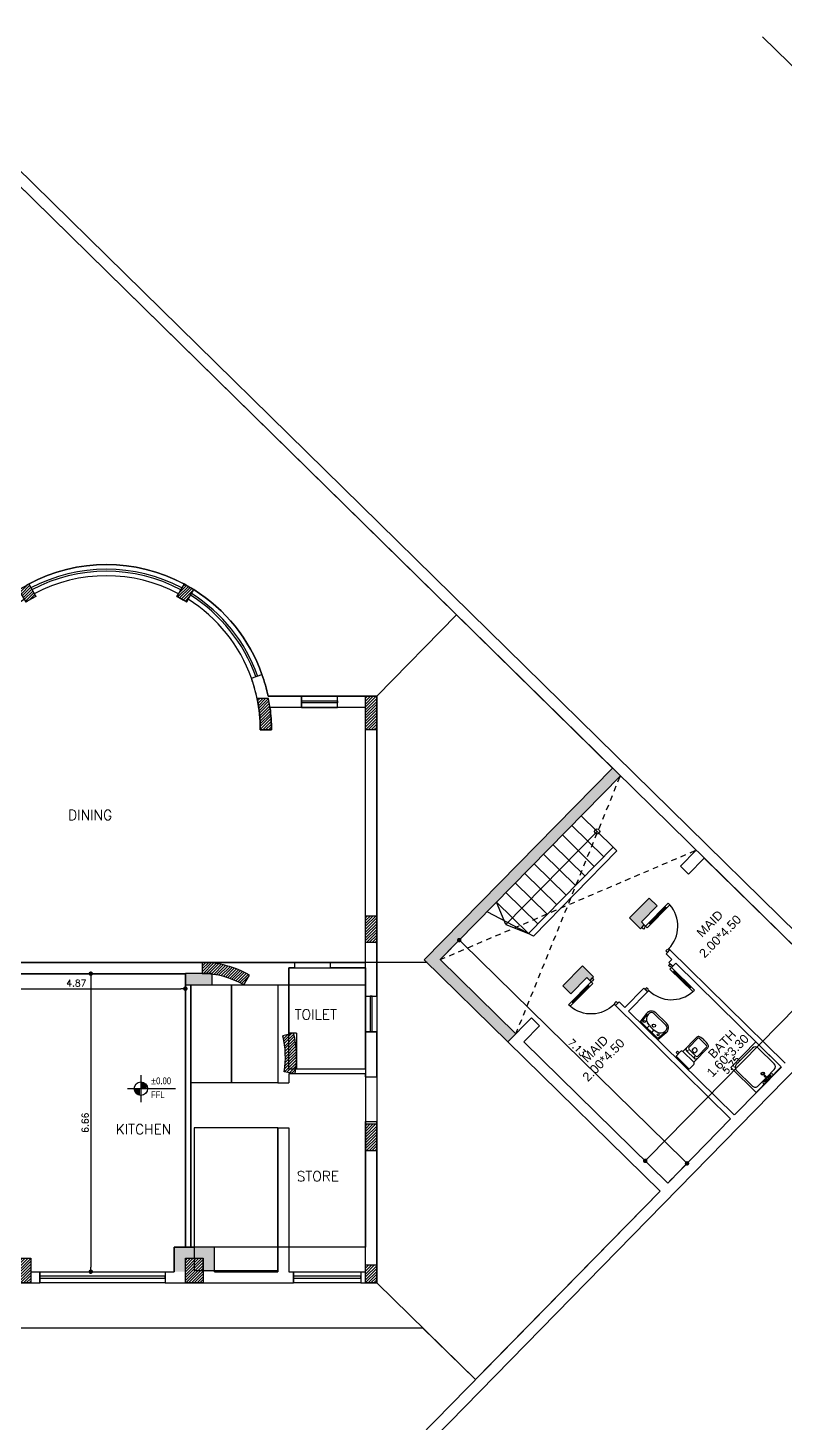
# Model space of a CAD drawing. Header units: metres. Extents: x 2217 to 2595, y -381 to -273.
# Drawn here: x 2557.17 to 2574.09, y -358.54 to -327.39 of the extents above; entities that cross this region are included whole.
import ezdxf

# ---------------------------------------------------------------- set-up
doc = ezdxf.new("R2010")
doc.units = ezdxf.units.M
doc.header["$LTSCALE"] = 0.5
doc.header["$MEASUREMENT"] = 0
doc.header["$PDMODE"] = 3
doc.header["$PDSIZE"] = -1
doc.linetypes.add('DOT2', pattern=[0.125, 0, -0.125])
doc.linetypes.add('HIDDEN', pattern=[0.375, 0.25, -0.125])
for name, color, linetype in [('A-COL', 11, 'Continuous'), ('A-COLH', 1, 'Continuous'), ('A-DR', 72, 'Continuous'), ('A-ELV', 3, 'Continuous'), ('A-FIX', 144, 'Continuous'), ('A-HAT', 25, 'Continuous'), ('A-LVL', 4, 'Continuous'), ('A-LVL-50', 4, 'Continuous'), ('A-STR', 115, 'Continuous'), ('A-TITLE', 4, 'Continuous'), ('A-WIN', 132, 'Continuous'), ('ceramic', 6, 'Continuous'), ('Layer1', 55, 'Continuous')]:
    doc.layers.add(name, color=color, linetype=linetype)
doc.layers.add('A-Wall', color=7, linetype='Continuous', lineweight=30)
doc.styles.add('BOLD', font='arial.ttf')
doc.styles.add('ROMANS', font='romans.shx')
doc.styles.add('S100', font='romans.shx', dxfattribs={"width": 0.9})
doc.styles.add('TECHNIC', font='technic_.ttf')
doc.dimstyles.new('dim50', dxfattribs={"dimscale": 50, "dimtxt": 0.003, "dimasz": 0.002, "dimexe": 0.001, "dimexo": 0.001, "dimgap": 0.001, "dimtad": 1, "dimzin": 0, "dimdsep": 46, "dimtxsty": 'ROMANS', "dimblk": 'DOT', "dimcen": 0, "dimclrd": 5, "dimclre": 1, "dimclrt": 7, "dimadec": 0, "dimazin": 0, "dimtfac": 1, "dimtix": 1, "dimtmove": 2, "dimatfit": 3, "dimldrblk": 'DTICK', "dimfxl": 1, "dimtolj": 1, "dimtzin": 0, "dimlwe": 20, "dimarcsym": 0})
pattern_1 = [(45, (-727.746475, -1998.83578), (-0.0318198052, 0.0318198052), [])]
pattern_2 = [(45, (-745.896475, -1998.83578), (-0.0318198052, 0.0318198052), [])]
pattern_3 = [(45, (-903.425334, -1947.678706), (-0.0318198052, 0.0318198052), [])]
pattern_4 = [(45, (1807.066657, -2354.248843), (-0.0318198052, 0.0318198052), [])]

# ---------------------------------------------------------------- blocks, each defined once
blk = doc.blocks.new('A$C2F504102')
for p, q in [((0.887, 1.018), (0.95, 1.018)), ((0.887, 0.12), (0.887, 1.018)), ((0.95, 0.893), (0.887, 0.893)), ((0.919, 0.245), (0.919, 0.893)), ((0.95, 1.018), (0.95, 0.12)), ((0, 0.12), (0.05, 0.12)), ((0, 0.02), (0, 0.12)), ((0.062, 0.02), (0, 0.02)), ((0.05, 0.12), (0.05, 0.078)), ((0.05, 0.078), (0.062, 0.078)), ((0.062, 0.078), (0.062, 0.02)), ((0.95, 0.245), (0.887, 0.245)), ((0.95, 0.12), (0.887, 0.12)), ((0.95, 0.078), (0.937, 0.078)), ((0.937, 0.078), (0.937, 0.02)), ((0.937, 0.02), (1, 0.02)), ((1, 0.12), (0.95, 0.12)), ((0.95, 0.12), (0.95, 0.078)), ((1, 0.02), (1, 0.12))]:
    blk.add_line(p, q)
at = {"extrusion": (0, 0, -1)}
blk.add_ellipse((0.95, 0.12), major_axis=(-0.636, 0.636), ratio=1, start_param=5.497787, end_param=6.999083, dxfattribs=at)
blk = doc.blocks.new('SINK')
for p, q in [((-26, -242), (0, 0)), ((0, 0), (564, 0)), ((590, -242), (564, 0)), ((-5, -244), (17, -47)), ((18, -253), (18, -286)), ((45, -21), (519, -21)), ((206, -99), (135, -112)), ((211, -21), (211, -99)), ((354, -21), (354, -99)), ((358, -99), (429, -112)), ((546, -253), (546, -286)), ((569, -244), (548, -47)), ((475, -357), (89, -357)), ((448, -400), (116, -400))]:
    blk.add_line(p, q)
for centre, radius in [((68, -86), 21.4), ((282, -164), 35.7), ((496, -86), 21.4)]:
    blk.add_circle(centre, radius)
for centre, radius, start, end in [((116, -257), 143, 173.8845, 270), ((45, -50), 28.6, 90, 173.8845), ((161, -253), 143, 100.2274, 180), ((89, -286), 71.4, 180, 270), ((282, -521), 429, 79.7726, 100.2274), ((404, -253), 143, 0, 79.7726), ((448, -257), 143, 270, 6.1155), ((475, -286), 71.4, 270, 0), ((519, -50), 28.6, 6.1155, 90)]:
    blk.add_arc(centre, radius, start, end)
blk = doc.blocks.new('A$C65193808')
at = {"layer": 'A-FIX', "ltscale": 20}
for p, q in [((0, 0.415), (0, 0)), ((0, 0.415), (0.142, 0.415)), ((0.06, 0.465), (0.1, 0.465)), ((0.06, 0.465), (0.06, 0.415)), ((0.1, 0.465), (0.1, 0.415)), ((0.629, 0.377), (0.18, 0.377)), ((0.18, 0.377), (0.18, 0.038)), ((0.249, 0.342), (0.249, 0.073)), ((0.254, 0.35), (0.29, 0.37)), ((0.308, 0.097), (0.308, 0.317)), ((0.615, 0.347), (0.338, 0.347)), ((0.645, 0.097), (0.645, 0.317)), ((0.629, 0.037), (0.18, 0.037)), ((0.254, 0.065), (0.29, 0.045)), ((0.615, 0.067), (0.338, 0.067)), ((0.354, 0.252), (0.403, 0.252)), ((0.354, 0.162), (0.403, 0.162)), ((0, 0), (0.142, 0))]:
    blk.add_line(p, q, dxfattribs=at)
for points in [[(0.27, 0.306, -0.172571), (0.269, 0.306, -0.104581), (0.267, 0.308, -0.065804), (0.266, 0.31, -0.051947), (0.266, 0.313, -0.051947), (0.266, 0.316, -0.065804), (0.267, 0.318, -0.104581), (0.269, 0.319, -0.172571), (0.27, 0.32, -0.172571), (0.271, 0.319, -0.104581), (0.272, 0.318, -0.065804), (0.273, 0.316, -0.051947), (0.273, 0.313, -0.051947), (0.273, 0.31, -0.065804), (0.272, 0.308, -0.104581), (0.271, 0.306, -0.172571)], [(0.27, 0.109, 0.172571), (0.269, 0.109, 0.104581), (0.267, 0.107, 0.065804), (0.266, 0.105, 0.051947), (0.266, 0.102, 0.051947), (0.266, 0.099, 0.065804), (0.267, 0.097, 0.104581), (0.269, 0.096, 0.172571), (0.27, 0.095, 0.172571), (0.271, 0.096, 0.104581), (0.272, 0.097, 0.065804), (0.273, 0.099, 0.051947), (0.273, 0.102, 0.051947), (0.273, 0.105, 0.065804), (0.272, 0.107, 0.104581), (0.271, 0.109, 0.172571)]]:
    blk.add_lwpolyline(points, format="xyb", close=True, dxfattribs=at)
for centre, radius, start, end in [((0.142, 0.377), 0.038, 0, 90), ((0.259, 0.342), 0.01, 119.5282, 180), ((0.338, 0.317), 0.03, 90, 180), ((0.615, 0.317), 0.03, 0, 90), ((0.629, 0.327), 0.05, 15.2919, 90), ((0.19, 0.207), 0.505, 344.7081, 15.2919), ((0.142, 0.038), 0.038, 270, 0), ((0.259, 0.073), 0.01, 180, 240.4718), ((0.338, 0.097), 0.03, 180, 270), ((0.44, 0.207), 0.103, 158.0473, 201.9527), ((0.354, 0.242), 0.01, 90, 160.5288), ((0.354, 0.172), 0.01, 199.4712, 270), ((0.403, 0.222), 0.03, 28.0725, 90), ((0.403, 0.192), 0.03, 270, 331.9275), ((0.384, 0.207), 0.054, 327.3463, 32.6537), ((0.615, 0.097), 0.03, 270, 0), ((0.629, 0.087), 0.05, 270, 344.7081)]:
    blk.add_arc(centre, radius, start, end, dxfattribs=at)
blk = doc.blocks.new('SHR800')
for p, q in [((0, 0), (800, 0)), ((0, -800), (0, 0)), ((800, -800), (800, 0)), ((62, -162), (62, -667)), ((389, -73), (150, -73)), ((323, -69), (389, -69)), ((455, -28), (345, -28)), ((389, -50), (346, -50)), ((389, -50), (389, -129)), ((394, -134), (406, -134)), ((454, -50), (411, -50)), ((411, -50), (411, -129)), ((411, -69), (476, -69)), ((667, -73), (411, -73)), ((756, -667), (756, -162)), ((0, -800), (800, -800)), ((150, -756), (667, -756))]:
    blk.add_line(p, q)
for centre, radius in [((324, -40), 24.5), ((324, -40), 17.7), ((398, -192), 36.5), ((398, -192), 22.8), ((476, -40), 24.5), ((476, -40), 17.7)]:
    blk.add_circle(centre, radius)
for centre, radius, start, end in [((150, -162), 88.9, 90, 180), ((312, -4), 66.7, 177.6396, 279.5419), ((394, -129), 5, 180, 270), ((406, -129), 5, 270, 0), ((487, -4), 66.7, 260.4581, 2.3604), ((667, -162), 88.9, 360, 90), ((150, -667), 88.9, 180, 270), ((667, -667), 88.9, 270, 0)]:
    blk.add_arc(centre, radius, start, end)
blk = doc.blocks.new('A$C1746cf11')
at = {"layer": 'A-COL', "ltscale": 0.5}
h = blk.add_hatch(color=4, dxfattribs=at)
h.paths.add_polyline_path([(12.25, 13.1), (12, 13.1), (12, 12.7), (12.25, 12.7)])
h.paths.add_polyline_path([(12.25, 12.7), (12, 12.7), (12, 12.35), (12.25, 12.35)])
h = blk.add_hatch(color=4, dxfattribs=at)
h.paths.add_polyline_path([(18.15, 13.1), (17.9, 13.1), (17.9, 12.7), (18.15, 12.7)])
h.paths.add_polyline_path([(18.15, 12.7), (17.9, 12.7), (17.9, 12.35), (18.15, 12.35)])
h = blk.add_hatch(color=4, dxfattribs=at)
h.paths.add_polyline_path([(12.25, 8.2), (12, 8.2), (12, 7.9), (12.25, 7.9)])
h.paths.add_polyline_path([(12.25, 7.9), (12, 7.9), (12, 7.6), (12.25, 7.6)])
h = blk.add_hatch(color=4, dxfattribs=at)
h.paths.add_polyline_path([(18.15, 8.2), (17.9, 8.2), (17.9, 7.9), (18.15, 7.9)])
h.paths.add_polyline_path([(18.15, 7.9), (17.9, 7.9), (17.9, 7.6), (18.15, 7.6)])
h = blk.add_hatch(color=4, dxfattribs=at)
h.paths.add_polyline_path([(8.325, 6.891, 0.030325), (8.1, 6.905), (8.1, 6.905), (7.925, 6.905), (7.925, 6.655), (8.325, 6.655)])
h.paths.add_polyline_path([(7.925, 6.905), (7.725, 6.905), (7.725, 6.655), (7.925, 6.655)])
h = blk.add_hatch(color=4, dxfattribs=at)
h.paths.add_polyline_path([(26.475, 6.891, 0.030325), (26.25, 6.905), (26.25, 6.905), (26.075, 6.905), (26.075, 6.655), (26.475, 6.655)])
h.paths.add_polyline_path([(26.075, 6.905), (25.875, 6.905), (25.875, 6.655), (26.075, 6.655)])
for points in [[(21, 6.35), (20.75, 6.35), (20.75, 6.8), (21, 6.8)], [(21, 3.148), (20.88, 3.148), (20.88, 3.148), (20.75, 3.148), (20.75, 2.748), (21, 2.748)]]:
    blk.add_hatch(color=4, dxfattribs=at).paths.add_polyline_path(points)
h = blk.add_hatch(color=4, dxfattribs=at)
h.paths.add_polyline_path([(8.375, 0.8), (7.925, 0.8), (7.925, 0.55), (8.125, 0.55), (8.125, 0.3), (8.375, 0.3)])
h.paths.add_polyline_path([(7.925, 0.8), (7.475, 0.8), (7.475, 0.3), (7.725, 0.3), (7.725, 0.55), (7.925, 0.55)])
h = blk.add_hatch(color=4, dxfattribs=at)
h.paths.add_polyline_path([(26.525, 0.8), (26.075, 0.8), (26.075, 0.55), (26.275, 0.55), (26.275, 0.3), (26.525, 0.3)])
h.paths.add_polyline_path([(26.075, 0.8), (25.625, 0.8), (25.625, 0.3), (25.875, 0.3), (25.875, 0.55), (26.075, 0.55)])
h = blk.add_hatch(color=4, dxfattribs=at)
h.paths.add_polyline_path([(12.25, 0.4), (12, 0.4), (12, 0.3), (12.25, 0.3)])
h.paths.add_polyline_path([(12.25, 0.3), (12, 0.3), (12, 0), (12.25, 0)])
h = blk.add_hatch(color=4, dxfattribs=at)
h.paths.add_polyline_path([(18.15, 0.4), (17.9, 0.4), (17.9, 0.3), (18.15, 0.3)])
h.paths.add_polyline_path([(18.15, 0.3), (17.9, 0.3), (17.9, 0), (18.15, 0)])
h = blk.add_hatch(color=4, dxfattribs=at)
h.paths.add_polyline_path([(8.375, 0.3), (8.125, 0.3), (8.125, 0.25), (8.375, 0.25)])
h.paths.add_polyline_path([(7.725, 0.3), (7.475, 0.3), (7.475, 0.25), (7.725, 0.25)])
h = blk.add_hatch(color=4, dxfattribs=at)
h.paths.add_polyline_path([(26.525, 0.3), (26.275, 0.3), (26.275, 0.25), (26.525, 0.25)])
h.paths.add_polyline_path([(25.875, 0.3), (25.625, 0.3), (25.625, 0.25), (25.875, 0.25)])
at = {"layer": 'A-COLH', "ltscale": 0.5}
h = blk.add_hatch(dxfattribs=at)
h.set_pattern_fill('ANSI31', color=256, scale=0.36)
h.set_pattern_definition(pattern_2)
h.paths.add_polyline_path([(0, 13.1), (0.25, 13.1), (0.25, 12.35), (0, 12.35)])
h = blk.add_hatch(dxfattribs=at)
h.set_pattern_fill('ANSI31', color=256, scale=0.36)
h.set_pattern_definition(pattern_2)
h.paths.add_polyline_path([(11.75, 13.1), (12, 13.1), (12, 12.35), (11.75, 12.35)])
h = blk.add_hatch(dxfattribs=at)
h.set_pattern_fill('ANSI31', color=256, scale=0.36)
h.set_pattern_definition(pattern_1)
h.paths.add_polyline_path([(18.15, 13.1), (18.4, 13.1), (18.4, 12.35), (18.15, 12.35)])
h = blk.add_hatch(dxfattribs=at)
h.set_pattern_fill('ANSI31', color=256, scale=0.36)
h.set_pattern_definition(pattern_1)
h.paths.add_polyline_path([(29.9, 13.1), (30.15, 13.1), (30.15, 12.35), (29.9, 12.35)])
h = blk.add_hatch(dxfattribs=at)
h.set_pattern_fill('ANSI31', color=256, scale=0.36)
h.set_pattern_definition(pattern_2)
edge = h.paths.add_edge_path()
edge.add_line((2.52, 12.35), (2.27, 12.35))
edge.add_arc((5.96, 12.35), 3.69, 169.0646, 180, ccw=False)
edge.add_line((2.337, 13.05), (2.592, 13.05))
edge.add_arc((5.96, 12.35), 3.44, 168.259, 180)
h = blk.add_hatch(dxfattribs=at)
h.set_pattern_fill('ANSI31', color=256, scale=0.36)
h.set_pattern_definition(pattern_2)
edge = h.paths.add_edge_path()
edge.add_line((9.4, 12.35), (9.65, 12.35))
edge.add_arc((5.96, 12.35), 3.69, 0, 10.9354)
edge.add_line((9.583, 13.05), (9.328, 13.05))
edge.add_arc((5.96, 12.35), 3.44, 0, 11.741, ccw=False)
h = blk.add_hatch(dxfattribs=at)
h.set_pattern_fill('ANSI31', color=256, scale=0.36)
h.set_pattern_definition(pattern_1)
edge = h.paths.add_edge_path()
edge.add_line((20.67, 12.35), (20.42, 12.35))
edge.add_arc((24.11, 12.35), 3.69, 169.0646, 180, ccw=False)
edge.add_line((20.487, 13.05), (20.742, 13.05))
edge.add_arc((24.11, 12.35), 3.44, 168.259, 180)
h = blk.add_hatch(dxfattribs=at)
h.set_pattern_fill('ANSI31', color=256, scale=0.36)
h.set_pattern_definition(pattern_1)
edge = h.paths.add_edge_path()
edge.add_line((27.55, 12.35), (27.8, 12.35))
edge.add_arc((24.11, 12.35), 3.69, 0, 10.9354)
edge.add_line((27.733, 13.05), (27.478, 13.05))
edge.add_arc((24.11, 12.35), 3.44, 0, 11.741, ccw=False)
h = blk.add_hatch(dxfattribs=at)
h.set_pattern_fill('ANSI31', color=256, scale=0.36)
h.set_pattern_definition(pattern_2)
h.paths.add_polyline_path([(0, 8.2), (0.25, 8.2), (0.25, 7.6), (0, 7.6)])
h = blk.add_hatch(dxfattribs=at)
h.set_pattern_fill('ANSI31', color=256, scale=0.36)
h.set_pattern_definition(pattern_2)
h.paths.add_polyline_path([(11.75, 8.2), (12, 8.2), (12, 7.6), (11.75, 7.6)])
h = blk.add_hatch(dxfattribs=at)
h.set_pattern_fill('ANSI31', color=256, scale=0.36)
h.set_pattern_definition(pattern_1)
h.paths.add_polyline_path([(18.15, 8.2), (18.4, 8.2), (18.4, 7.6), (18.15, 7.6)])
h = blk.add_hatch(dxfattribs=at)
h.set_pattern_fill('ANSI31', color=256, scale=0.36)
h.set_pattern_definition(pattern_1)
h.paths.add_polyline_path([(29.9, 8.2), (30.15, 8.2), (30.15, 7.6), (29.9, 7.6)])
h = blk.add_hatch(dxfattribs=at)
h.set_pattern_fill('ANSI31', color=256, scale=0.36)
h.set_pattern_definition(pattern_3)
h.paths.add_polyline_path([(8.1, 7.155), (8.1, 7.155), (8.1, 6.905, -0.131652), (9.03, 6.656), (9.155, 6.872, 0.131619)])
h = blk.add_hatch(dxfattribs=at)
h.set_pattern_fill('ANSI31', color=256, scale=0.36)
h.set_pattern_definition(pattern_3)
h.paths.add_polyline_path([(26.25, 7.155), (26.25, 7.155), (26.25, 6.905, -0.131652), (27.18, 6.656), (27.305, 6.872, 0.131619)])
h = blk.add_hatch(dxfattribs=at)
h.set_pattern_fill('ANSI31', color=256, scale=0.36)
h.set_pattern_definition(pattern_2)
h.paths.add_polyline_path([(2.85, 6.35), (2.6, 6.35), (2.6, 5.65), (2.85, 5.65)])
h = blk.add_hatch(dxfattribs=at)
h.set_pattern_fill('ANSI31', color=256, scale=0.36)
h.set_pattern_definition(pattern_1)
h.paths.add_polyline_path([(21, 6.35), (20.75, 6.35), (20.75, 5.65), (21, 5.65)])
h = blk.add_hatch(dxfattribs=at)
h.set_pattern_fill('ANSI31', color=256, scale=0.36)
h.set_pattern_definition(pattern_3)
h.paths.add_polyline_path([(28.292, 5.577), (28.19, 5.551), (28.19, 4.696), (28.327, 4.671, 0.034974), (28.358, 4.964), (28.358, 5.126, 0.054204)])
h.paths.add_polyline_path([(28.19, 5.551), (28.05, 5.514, -0.108727), (28.081, 4.715), (28.19, 4.696)])
h = blk.add_hatch(dxfattribs=at)
h.set_pattern_fill('ANSI31', color=256, scale=0.36)
h.set_pattern_definition(pattern_2)
h.paths.add_polyline_path([(0, 4.8), (0.25, 4.8), (0.25, 4.2), (0, 4.2)])
h = blk.add_hatch(dxfattribs=at)
h.set_pattern_fill('ANSI31', color=256, scale=0.36)
h.set_pattern_definition(pattern_2)
h.paths.add_polyline_path([(3.745, 4.8), (3.995, 4.8), (3.995, 4.2), (3.745, 4.2)])
h = blk.add_hatch(dxfattribs=at)
h.set_pattern_fill('ANSI31', color=256, scale=0.36)
h.set_pattern_definition(pattern_1)
h.paths.add_polyline_path([(18.15, 4.8), (18.4, 4.8), (18.4, 4.2), (18.15, 4.2)])
h = blk.add_hatch(dxfattribs=at)
h.set_pattern_fill('ANSI31', color=256, scale=0.36)
h.set_pattern_definition(pattern_1)
h.paths.add_polyline_path([(21.895, 4.8), (22.145, 4.8), (22.145, 4.2), (21.895, 4.2)])
h = blk.add_hatch(dxfattribs=at)
h.set_pattern_fill('ANSI31', color=256, scale=0.36)
h.set_pattern_definition(pattern_2)
h.paths.add_polyline_path([(11.75, 3.55), (12, 3.55), (12, 2.95), (11.75, 2.95)])
h = blk.add_hatch(dxfattribs=at)
h.set_pattern_fill('ANSI31', color=256, scale=0.36)
h.set_pattern_definition(pattern_1)
h.paths.add_polyline_path([(29.9, 3.55), (30.15, 3.55), (30.15, 2.95), (29.9, 2.95)])
h = blk.add_hatch(dxfattribs=at)
h.set_pattern_fill('ANSI31', color=256, scale=0.36)
h.set_pattern_definition(pattern_2)
h.paths.add_polyline_path([(0, 0.4), (0.25, 0.4), (0.25, 0), (0, 0)])
h = blk.add_hatch(dxfattribs=at)
h.set_pattern_fill('ANSI31', color=256, scale=0.36)
h.set_pattern_definition(pattern_2)
h.paths.add_polyline_path([(3.87, 0.55), (4.27, 0.55), (4.27, 0), (3.87, 0)])
h = blk.add_hatch(dxfattribs=at)
h.set_pattern_fill('ANSI31', color=256, scale=0.36)
h.set_pattern_definition(pattern_2)
h.paths.add_polyline_path([(7.725, 0.55), (8.125, 0.55), (8.125, 0), (7.725, 0)])
h = blk.add_hatch(dxfattribs=at)
h.set_pattern_fill('ANSI31', color=256, scale=0.36)
h.set_pattern_definition(pattern_2)
h.paths.add_polyline_path([(11.75, 0.4), (12, 0.4), (12, 0), (11.75, 0)])
h = blk.add_hatch(dxfattribs=at)
h.set_pattern_fill('ANSI31', color=256, scale=0.36)
h.set_pattern_definition(pattern_1)
h.paths.add_polyline_path([(18.15, 0.4), (18.4, 0.4), (18.4, 0), (18.15, 0)])
h = blk.add_hatch(dxfattribs=at)
h.set_pattern_fill('ANSI31', color=256, scale=0.36)
h.set_pattern_definition(pattern_1)
h.paths.add_polyline_path([(22.02, 0.55), (22.42, 0.55), (22.42, 0), (22.02, 0)])
h = blk.add_hatch(dxfattribs=at)
h.set_pattern_fill('ANSI31', color=256, scale=0.36)
h.set_pattern_definition(pattern_1)
h.paths.add_polyline_path([(25.875, 0.55), (26.275, 0.55), (26.275, 0), (25.875, 0)])
h = blk.add_hatch(dxfattribs=at)
h.set_pattern_fill('ANSI31', color=256, scale=0.36)
h.set_pattern_definition(pattern_1)
h.paths.add_polyline_path([(29.9, 0.4), (30.15, 0.4), (30.15, 0), (29.9, 0)])
at = {"layer": 'A-COL', "ltscale": 0.5}
for p, q in [((8.1, 7.155), (8.1, 6.905)), ((9.03, 6.656), (9.155, 6.872)), ((26.25, 7.155), (26.25, 6.905)), ((27.18, 6.656), (27.305, 6.872)), ((28.292, 5.577), (28.05, 5.514)), ((28.327, 4.671), (28.081, 4.715)), ((7.475, 0.25), (7.475, 0.8)), ((7.475, 0.8), (7.925, 0.8)), ((8.375, 0.8), (7.925, 0.8)), ((8.375, 0.25), (8.375, 0.8)), ((25.625, 0.25), (25.625, 0.8)), ((25.625, 0.8), (26.075, 0.8)), ((26.525, 0.8), (26.075, 0.8)), ((26.525, 0.25), (26.525, 0.8)), ((8.125, 0.25), (8.125, 0.55)), ((26.275, 0.25), (26.275, 0.55))]:
    blk.add_line(p, q, dxfattribs=at)
for points in [[(0, 13.1), (0.25, 13.1), (0.25, 12.35), (0, 12.35)], [(11.75, 13.1), (12, 13.1), (12, 12.35), (11.75, 12.35)], [(12, 13.1), (12.25, 13.1), (12.25, 12.35), (12, 12.35)], [(17.9, 13.1), (18.15, 13.1), (18.15, 12.35), (17.9, 12.35)], [(18.15, 13.1), (18.4, 13.1), (18.4, 12.35), (18.15, 12.35)], [(29.9, 13.1), (30.15, 13.1), (30.15, 12.35), (29.9, 12.35)], [(0, 8.2), (0.25, 8.2), (0.25, 7.6), (0, 7.6)], [(11.75, 8.2), (12, 8.2), (12, 7.6), (11.75, 7.6)], [(12, 8.2), (12.25, 8.2), (12.25, 7.6), (12, 7.6)], [(17.9, 8.2), (18.15, 8.2), (18.15, 7.6), (17.9, 7.6)], [(18.15, 8.2), (18.4, 8.2), (18.4, 7.6), (18.15, 7.6)], [(29.9, 8.2), (30.15, 8.2), (30.15, 7.6), (29.9, 7.6)], [(7.725, 6.655), (8.325, 6.655), (8.325, 6.906), (7.725, 6.906)], [(25.875, 6.655), (26.475, 6.655), (26.475, 6.906), (25.875, 6.906)], [(21, 6.35), (20.75, 6.35), (20.75, 6.8), (21, 6.8)], [(2.6, 5.65), (2.85, 5.65), (2.85, 5.8), (2.85, 6.35), (2.6, 6.35)], [(20.75, 5.65), (21, 5.65), (21, 5.8), (21, 6.35), (20.75, 6.35)], [(0, 4.8), (0.25, 4.8), (0.25, 4.2), (0, 4.2)], [(3.745, 4.8), (3.995, 4.8), (3.995, 4.2), (3.745, 4.2)], [(18.15, 4.8), (18.4, 4.8), (18.4, 4.2), (18.15, 4.2)], [(21.895, 4.8), (22.145, 4.8), (22.145, 4.2), (21.895, 4.2)], [(11.75, 3.55), (12, 3.55), (12, 2.95), (11.75, 2.95)], [(29.9, 3.55), (30.15, 3.55), (30.15, 2.95), (29.9, 2.95)], [(20.75, 3.148), (21, 3.148), (21, 2.748), (20.75, 2.748)], [(0, 0.4), (0.25, 0.4), (0.25, 0), (0, 0)], [(3.87, 0.55), (4.27, 0.55), (4.27, 0), (3.87, 0)], [(7.725, 0.55), (8.125, 0.55), (8.125, 0), (7.725, 0)], [(11.75, 0.4), (12, 0.4), (12, 0), (11.75, 0)], [(12, 0.4), (12.25, 0.4), (12.25, 0), (12, 0)], [(17.9, 0.4), (18.15, 0.4), (18.15, 0), (17.9, 0)], [(18.15, 0.4), (18.4, 0.4), (18.4, 0), (18.15, 0)], [(22.02, 0.55), (22.42, 0.55), (22.42, 0), (22.02, 0)], [(25.875, 0.55), (26.275, 0.55), (26.275, 0), (25.875, 0)], [(29.9, 0.4), (30.15, 0.4), (30.15, 0), (29.9, 0)]]:
    blk.add_lwpolyline(points, close=True, dxfattribs=at)
for points in [[(2.52, 12.35), (2.27, 12.35, -0.047751), (2.337, 13.05), (2.592, 13.05, 0.051275)], [(9.4, 12.35), (9.65, 12.35, 0.047751), (9.583, 13.05), (9.328, 13.05, -0.051275)], [(20.67, 12.35), (20.42, 12.35, -0.047751), (20.487, 13.05), (20.742, 13.05, 0.051275)], [(27.55, 12.35), (27.8, 12.35, 0.047751), (27.733, 13.05), (27.478, 13.05, -0.051275)]]:
    blk.add_lwpolyline(points, format="xyb", close=True, dxfattribs=at)
for centre, radius, start, end in [((8.1, 5.045), 2.11, 60, 90), ((8.1, 5.045), 1.86, 60, 90), ((26.25, 5.045), 2.11, 60, 90), ((26.25, 5.045), 1.86, 60, 90), ((26.25, 5.045), 1.86, 349.7886, 14.6096), ((26.25, 5.045), 2.11, 349.7886, 14.6096)]:
    blk.add_arc(centre, radius, start, end, dxfattribs=at)
blk = doc.blocks.new('LEV')
for p, q in [((-400, 0), (1028, 0)), ((-160, -120), (-160, 0)), ((-120, -160), (-120, 0)), ((-80, -183), (-80, 0)), ((-40, -196), (-40, 0)), ((0, 400), (0, -400)), ((40, 0), (40, 196)), ((80, 0), (80, 183)), ((120, 0), (120, 160)), ((160, 0), (160, 120))]:
    blk.add_line(p, q)
blk.add_circle((0, 0), 200)
at = {"style": 'S100', "width": 0.9, "flags": 12}
for tag, p in [('L', (300, 132)), ('P', (300, -392))]:
    blk.add_attdef(tag, p, '', height=200, dxfattribs=at)
blk = doc.blocks.new('_Dot')
at = {"color": 0, "linetype": 'ByBlock', "lineweight": -2}
blk.add_line((-0.5, 0), (-1, 0), dxfattribs=at)
at = {"color": 0, "linetype": 'ByBlock', "const_width": 0.5}
blk.add_lwpolyline([(-0.25, 0, 1), (0.25, 0, 1)], format="xyb", close=True, dxfattribs=at)
blk = doc.blocks.new('*D280')
at = {"layer": 'A-Wall', "color": 1, "linetype": 'DOT2', "lineweight": 20, "ltscale": 0.5, "transparency": 16777216}
for p, q in [((2555.813, -348.558), (2555.813, -348.893)), ((2560.688, -348.808), (2560.688, -348.893))]:
    blk.add_line(p, q, dxfattribs=at)
at = {"layer": 'A-Wall', "color": 5, "lineweight": -2, "ltscale": 0.5, "transparency": 16777216}
blk.add_line((2555.913, -348.843), (2560.588, -348.843), dxfattribs=at)
at = {"layer": 'DEFPOINTS', "color": 0, "ltscale": 0.5, "transparency": 16777216}
for p in [(2555.813, -348.508), (2560.688, -348.758), (2560.688, -348.843)]:
    blk.add_point(p, dxfattribs=at)
at = {"layer": 'A-Wall', "color": 5, "lineweight": -2, "ltscale": 0.5, "transparency": 16777216, "xscale": 0.1, "yscale": 0.1, "zscale": 0.1, "rotation": 180}
blk.add_blockref('_Dot', (2555.813, -348.843), dxfattribs=at)
at = {"layer": 'A-Wall', "color": 5, "lineweight": -2, "ltscale": 0.5, "transparency": 16777216, "xscale": 0.1, "yscale": 0.1, "zscale": 0.1}
blk.add_blockref('_Dot', (2560.688, -348.843), dxfattribs=at)
at = {"layer": 'A-Wall', "color": 7, "ltscale": 0.5, "transparency": 16777216, "insert": (2558.251, -348.718), "char_height": 0.15, "attachment_point": 5, "style": 'ROMANS'}
blk.add_mtext('\\A1;4.87', dxfattribs=at)
blk = doc.blocks.new('DTICK')
for p, q in [((-1.21, 0), (1.21, 0)), ((0, 1.21), (0, -1.21))]:
    blk.add_line(p, q)
at = {"color": 3}
blk.add_line((-0.63, -0.63), (0.63, 0.63), dxfattribs=at)
blk = doc.blocks.new('*D282')
at = {"layer": 'A-Wall', "color": 1, "linetype": 'DOT2', "lineweight": 20, "ltscale": 0.5, "transparency": 16777216}
for p, q in [((2559.563, -348.508), (2558.525, -348.508)), ((2559.563, -355.163), (2558.525, -355.163))]:
    blk.add_line(p, q, dxfattribs=at)
at = {"layer": 'A-Wall', "color": 5, "lineweight": -2, "ltscale": 0.5, "transparency": 16777216}
blk.add_line((2558.575, -348.608), (2558.575, -355.063), dxfattribs=at)
at = {"layer": 'DEFPOINTS', "color": 0, "ltscale": 0.5, "transparency": 16777216}
for p in [(2559.613, -348.508), (2558.575, -355.163), (2559.613, -355.163)]:
    blk.add_point(p, dxfattribs=at)
at = {"layer": 'A-Wall', "color": 5, "lineweight": -2, "ltscale": 0.5, "transparency": 16777216, "xscale": 0.1, "yscale": 0.1, "zscale": 0.1}
for p, rotation in [((2558.575, -348.508), 90), ((2558.575, -355.163), 270)]:
    blk.add_blockref('_Dot', p, dxfattribs=dict(at, rotation=rotation))
at = {"layer": 'A-Wall', "color": 7, "ltscale": 0.5, "transparency": 16777216, "insert": (2558.45, -351.836), "char_height": 0.15, "attachment_point": 5, "rotation": 90, "style": 'ROMANS'}
blk.add_mtext('\\A1;6.66', dxfattribs=at)
blk = doc.blocks.new('*D318')
at = {"layer": 'ceramic', "color": 1, "linetype": 'DOT2', "lineweight": 20, "ltscale": 0.5, "transparency": 16777216}
for p, q in [((2574.955, -348.554), (2574.953, -348.551)), ((2570.931, -352.655), (2570.928, -352.653)), ((2281.34, -354.884), (2281.075, -354.884)), ((2281.34, -356.162), (2281.075, -356.162))]:
    blk.add_line(p, q, dxfattribs=at)
at = {"layer": 'ceramic', "color": 5, "lineweight": -2, "ltscale": 0.5, "transparency": 16777216}
for p, q in [((2571.034, -352.616), (2574.918, -348.658)), ((2281.125, -354.984), (2281.125, -356.062))]:
    blk.add_line(p, q, dxfattribs=at)
at = {"layer": 'DEFPOINTS', "color": 0, "ltscale": 0.5, "transparency": 16777216}
for p in [(2574.988, -348.586), (2574.991, -348.589), (2570.966, -352.69), (2281.39, -354.884), (2281.125, -356.162), (2281.39, -356.162)]:
    blk.add_point(p, dxfattribs=at)
at = {"layer": 'ceramic', "color": 5, "lineweight": -2, "ltscale": 0.5, "transparency": 16777216, "xscale": 0.1, "yscale": 0.1, "zscale": 0.1}
for p, rotation in [((2574.988, -348.586), 45.54088658833057), ((2570.964, -352.688), 225.5408865883306), ((2281.125, -354.884), 90), ((2281.125, -356.162), 270)]:
    blk.add_blockref('_Dot', p, dxfattribs=dict(at, rotation=rotation))
at = {"layer": 'ceramic', "color": 7, "ltscale": 0.5, "transparency": 16777216, "char_height": 0.15, "attachment_point": 5, "style": 'ROMANS'}
for s, insert, rotation in [('\\A1;5.75', (2572.887, -350.55), 45.5409), ('\\A1;1.28', (2281, -355.523), 90)]:
    blk.add_mtext(s, dxfattribs=dict(at, insert=insert, rotation=rotation))
blk = doc.blocks.new('*D317')
at = {"layer": 'ceramic', "color": 1, "linetype": 'DOT2', "lineweight": 20, "ltscale": 0.5, "transparency": 16777216}
for p, q in [((2566.415, -348.159), (2566.843, -347.722)), ((2571.505, -353.145), (2571.933, -352.708))]:
    blk.add_line(p, q, dxfattribs=at)
at = {"layer": 'ceramic', "color": 5, "lineweight": -2, "ltscale": 0.5, "transparency": 16777216}
blk.add_line((2566.88, -347.828), (2571.827, -352.674), dxfattribs=at)
at = {"layer": 'DEFPOINTS', "color": 0, "ltscale": 0.5, "transparency": 16777216}
for p in [(2566.38, -348.195), (2571.898, -352.744), (2571.47, -353.181)]:
    blk.add_point(p, dxfattribs=at)
at = {"layer": 'ceramic', "color": 5, "lineweight": -2, "ltscale": 0.5, "transparency": 16777216, "xscale": 0.1, "yscale": 0.1, "zscale": 0.1}
for p, rotation in [((2566.808, -347.758), 135.5909153463331), ((2571.898, -352.744), 315.5909153463331)]:
    blk.add_blockref('_Dot', p, dxfattribs=dict(at, rotation=rotation))
at = {"layer": 'ceramic', "color": 7, "ltscale": 0.5, "transparency": 16777216, "insert": (2569.441, -350.161), "char_height": 0.15, "attachment_point": 5, "rotation": 315.5909, "style": 'ROMANS'}
blk.add_mtext('\\A1;7.13', dxfattribs=at)

msp = doc.modelspace()

# ---------------------------------------------------------------- hatches: boundary and pattern name
at = {"layer": 'A-COLH', "ltscale": 0.5}
h = msp.add_hatch(dxfattribs=at)
h.set_pattern_fill('ANSI31', color=256, scale=0.36)
h.set_pattern_definition(pattern_4)
edge = h.paths.add_edge_path()
edge.add_arc((2558.9582, -343.1237), 3.44, 117.91757, 122.08243)
edge.add_line((2557.131, -340.2091), (2556.9709, -339.9318))
edge.add_arc((2558.9582, -343.1237), 3.76, 118.09487, 121.90513, ccw=False)
edge.add_line((2557.1874, -339.8068), (2557.3475, -340.0841))
h = msp.add_hatch(dxfattribs=at)
h.set_pattern_fill('ANSI31', color=256, scale=0.36)
h.set_pattern_definition(pattern_4)
edge = h.paths.add_edge_path()
edge.add_arc((2558.8881, -343.1237), 3.44, 57.91757, 62.08243, ccw=False)
edge.add_line((2560.7152, -340.2091), (2560.8753, -339.9318))
edge.add_arc((2558.8881, -343.1237), 3.76, 58.09487, 61.90513)
edge.add_line((2560.6588, -339.8068), (2560.4987, -340.0841))
at = {"layer": 'Layer1', "ltscale": 0.5}
h = msp.add_hatch(color=256, dxfattribs=at)
h.dxf.hatch_style = 1
h.paths.add_polyline_path([(2570.4074, -344.0909), (2570.2289, -343.9158), (2566.0265, -348.1983), (2567.8966, -350.0334), (2568.0717, -349.855), (2566.3801, -348.195)])
h = msp.add_hatch(color=256, dxfattribs=at)
h.dxf.hatch_style = 1
h.paths.add_polyline_path([(2571.2269, -346.9967), (2571.0484, -346.8216), (2570.6142, -347.2641), (2570.8594, -347.5047), (2570.9435, -347.4191), (2570.8767, -347.3535)])
h = msp.add_hatch(color=256, dxfattribs=at)
h.dxf.hatch_style = 1
h.paths.add_polyline_path([(2569.5636, -348.3347), (2569.1259, -348.7807), (2569.3044, -348.9558), (2569.658, -348.5955), (2569.7248, -348.661), (2569.8088, -348.5754)])

# ---------------------------------------------------------------- linework, layer by layer
at = {"layer": 'A-COL', "ltscale": 0.5}
for points in [[(2557.3475, -340.0841, 0.0181746), (2557.131, -340.2091), (2556.9709, -339.9318, -0.0166269), (2557.1874, -339.8068)], [(2560.4987, -340.0841, -0.0181746), (2560.7152, -340.2091), (2560.8753, -339.9318, 0.0166269), (2560.6588, -339.8068)]]:
    msp.add_lwpolyline(points, format="xyb", close=True, dxfattribs=at)
at = {"layer": 'A-ELV', "linetype": 'HIDDEN'}
for p, q in [((2568.0717, -349.855), (2570.4074, -344.0909)), ((2566.3801, -348.195), (2572.099, -345.7509))]:
    msp.add_line(p, q, dxfattribs=at)
at = {"layer": 'A-HAT'}
for points in [[(2570.2289, -343.9158), (2566.0265, -348.1983), (2567.8966, -350.0334)], [(2570.4074, -344.0909), (2566.3801, -348.195), (2568.0717, -349.855)]]:
    msp.add_lwpolyline(points, dxfattribs=at)
at = {"layer": 'A-STR'}
for p, q in [((2570.2456, -345.6835), (2569.5319, -344.9831)), ((2569.8888, -345.3333), (2567.8508, -347.4102)), ((2569.8254, -346.1117), (2569.1116, -345.4113)), ((2570.0355, -345.8976), (2569.3218, -345.1972)), ((2570.2456, -345.6835), (2568.3546, -347.6106)), ((2570.3313, -345.7675), (2568.4654, -347.669)), ((2569.6153, -346.3259), (2568.9015, -345.6255)), ((2570.3313, -345.7675), (2570.2456, -345.6835)), ((2569.195, -346.7541), (2568.4813, -346.0537)), ((2569.4052, -346.54), (2568.6914, -345.8396)), ((2568.9849, -346.9682), (2568.2712, -346.2678)), ((2568.5647, -347.3965), (2567.8509, -346.6961)), ((2568.7748, -347.1824), (2568.061, -346.482)), ((2568.3546, -347.6106), (2567.6408, -346.9102)), ((2568.3546, -347.6106), (2567.6408, -346.9102)), ((2567.8508, -347.4102), (2567.6408, -346.9102)), ((2568.4654, -347.669), (2567.4307, -347.1243)), ((2567.8508, -347.4102), (2568.3546, -347.6106))]:
    msp.add_line(p, q, dxfattribs=at)
msp.add_circle((2569.8888, -345.3333), 0.0575, dxfattribs=at)
at = {"layer": 'A-Wall', "ltscale": 0.5}
for p, q in [((2553.7444, -327.3894), (2575.8427, -349.0743)), ((2553.5876, -327.5858), (2575.4884, -349.0769)), ((2573.5876, -327.5858), (2595.4884, -349.0769)), ((2564.9631, -342.3131), (2566.7451, -340.4971)), ((2562.1641, -341.9099), (2562.399, -341.8242)), ((2563.2861, -342.3131), (2562.5361, -342.3131)), ((2563.2861, -342.5631), (2563.2861, -342.3131)), ((2564.9631, -342.3131), (2564.0861, -342.3131)), ((2564.0861, -342.5631), (2564.0861, -342.3131)), ((2564.9631, -349.0101), (2564.9631, -342.3131)), ((2563.2861, -342.5631), (2562.5791, -342.5631)), ((2564.7131, -342.5631), (2564.0861, -342.5631)), ((2564.7131, -348.3781), (2564.7131, -342.5631)), ((2562.6131, -343.0631), (2562.3631, -343.0631)), ((2572.099, -345.7509), (2571.7488, -346.1078)), ((2572.2775, -345.926), (2571.9273, -346.2829)), ((2572.2775, -345.926), (2575.4894, -349.0778)), ((2571.0484, -346.8216), (2570.6142, -347.2641)), ((2571.2269, -346.9967), (2570.8767, -347.3535)), ((2570.6142, -347.2641), (2570.8594, -347.5047)), ((2570.8767, -347.3535), (2570.9435, -347.4191)), ((2571.5144, -347.9793), (2574.0886, -350.5053)), ((2566.0874, -348.2581), (2555.5631, -348.2581)), ((2563.1324, -348.3781), (2563.1324, -348.2581)), ((2563.9324, -348.3781), (2563.9324, -348.2581)), ((2571.4303, -348.065), (2571.5582, -348.1905)), ((2571.5582, -348.1905), (2571.4919, -348.258)), ((2571.6439, -348.2745), (2571.5776, -348.3421)), ((2571.6439, -348.2745), (2574.0045, -350.591)), ((2555.8131, -348.5081), (2560.6881, -348.5081)), ((2560.6881, -348.5081), (2560.6881, -348.7581)), ((2563.1324, -348.3781), (2563.0031, -348.3781)), ((2563.0031, -348.3781), (2563.0031, -349.8359)), ((2564.7131, -348.3781), (2563.9324, -348.3781)), ((2564.7131, -349.0101), (2564.7131, -348.3781)), ((2569.5636, -348.3347), (2569.1259, -348.7807)), ((2569.658, -348.5955), (2569.3044, -348.9558)), ((2569.5636, -348.3347), (2569.8088, -348.5754)), ((2569.658, -348.5955), (2569.7248, -348.661)), ((2569.8088, -348.5754), (2569.7248, -348.661)), ((2560.6881, -348.7581), (2562.7531, -348.7581)), ((2560.6881, -348.7581), (2560.6881, -354.6131)), ((2560.8081, -348.7581), (2560.8081, -354.6131)), ((2562.7531, -348.7581), (2562.7531, -350.9472)), ((2569.3044, -348.9558), (2569.1259, -348.7807)), ((2570.9316, -348.829), (2570.5076, -349.2611)), ((2571.0172, -348.9131), (2570.5933, -349.3451)), ((2575.8427, -349.0743), (2553.3721, -372.0217)), ((2570.3797, -349.1356), (2570.2957, -349.2212)), ((2570.2957, -349.2212), (2572.8699, -351.7473)), ((2570.3797, -349.1356), (2570.5076, -349.2611)), ((2568.4255, -349.4945), (2567.8966, -350.0334)), ((2568.604, -349.6696), (2568.4255, -349.4945)), ((2570.5933, -349.3451), (2572.9539, -351.6616)), ((2563.1716, -349.8359), (2563.0031, -349.8359)), ((2563.1716, -349.8359), (2563.1716, -350.6421)), ((2564.7131, -350.6421), (2564.7131, -349.8101)), ((2564.9631, -350.809), (2564.9631, -349.8101)), ((2568.604, -349.6696), (2568.2503, -350.0299)), ((2567.8966, -350.0334), (2571.2936, -353.3611)), ((2568.2503, -350.0299), (2571.4686, -353.1825)), ((2563.0031, -350.7421), (2563.0031, -350.9472)), ((2564.7131, -350.7421), (2563.0031, -350.7421)), ((2564.7131, -350.6421), (2563.1716, -350.6421)), ((2564.7131, -350.809), (2564.7131, -350.7421)), ((2574.0058, -350.5923), (2572.9562, -351.6638)), ((2564.9631, -350.809), (2564.9631, -351.809)), ((2562.7531, -351.9472), (2562.7531, -355.1631)), ((2563.0031, -351.9472), (2563.0031, -355.1631)), ((2564.7131, -355.1631), (2564.7131, -351.809)), ((2564.9631, -355.4131), (2564.9631, -351.809)), ((2572.8722, -351.7495), (2571.4686, -353.1825)), ((2571.2936, -353.3611), (2553.1221, -371.9197)), ((2561.3381, -354.6131), (2560.4381, -354.6131)), ((2560.4381, -354.6131), (2560.4381, -355.1631)), ((2561.3381, -355.1631), (2561.3381, -354.6131)), ((2556.9531, -354.8631), (2557.2331, -354.8631)), ((2557.2331, -354.8631), (2557.2331, -355.1631)), ((2554.4641, -355.4131), (2557.4356, -355.4131)), ((2557.2331, -355.1631), (2557.4356, -355.1631)), ((2560.2356, -355.1631), (2560.4381, -355.1631)), ((2560.2356, -355.4131), (2563.1081, -355.4131)), ((2561.3381, -355.1631), (2562.7531, -355.1631)), ((2563.0031, -355.1631), (2563.1081, -355.1631)), ((2564.6081, -355.1631), (2564.7131, -355.1631)), ((2564.6081, -355.4131), (2564.9631, -355.4131)), ((2564.9631, -355.4131), (2567.1692, -357.5733)), ((2554.4641, -356.4131), (2565.9843, -356.4131))]:
    msp.add_line(p, q, dxfattribs=at)
at = {"layer": 'A-Wall'}
for p, q in [((2571.9273, -346.2829), (2571.7488, -346.1078)), ((2571.2269, -346.9967), (2571.0484, -346.8216)), ((2570.9435, -347.4191), (2570.8594, -347.5047)), ((2571.5144, -347.9793), (2571.4303, -348.065)), ((2571.5776, -348.3421), (2571.4919, -348.258)), ((2571.0172, -348.9131), (2570.9316, -348.829)), ((2564.7131, -349.0101), (2564.9631, -349.0101)), ((2564.7131, -349.8101), (2564.9631, -349.8101)), ((2562.7531, -350.9472), (2563.0031, -350.9472)), ((2564.7131, -350.809), (2564.9631, -350.809)), ((2562.7531, -351.9472), (2563.0031, -351.9472)), ((2564.7131, -351.809), (2564.9631, -351.809)), ((2557.4356, -355.1631), (2557.4356, -355.4131)), ((2560.2356, -355.1631), (2560.2356, -355.4131)), ((2563.1081, -355.1631), (2563.1081, -355.4131)), ((2564.6081, -355.1631), (2564.6081, -355.4131))]:
    msp.add_line(p, q, dxfattribs=at)
at = {"layer": 'A-Wall', "ltscale": 0.5}
for points in [[(2556.9709, -339.9318, -0.0166269), (2557.1874, -339.8068), (2557.1874, -339.8068, -0.2498723), (2560.6588, -339.8068), (2560.6588, -339.8068, -0.0166269), (2560.8753, -339.9318), (2560.8753, -339.9318, -0.1693243), (2562.399, -341.8242, -0.0344396), (2562.5361, -342.3131), (2563.2861, -342.3131), (2563.2861, -342.3131), (2564.0861, -342.3131), (2564.9631, -342.3131), (2566.7451, -340.4971), (2553.5876, -327.5858)], [(2556.9709, -339.9318, -0.0166269), (2557.1874, -339.8068), (2557.1874, -339.8068, -0.2498723), (2560.6588, -339.8068), (2560.6588, -339.8068, -0.0166269), (2560.8753, -339.9318, -0.1693243), (2562.399, -341.8242, -0.0344396), (2562.5361, -342.3131), (2563.2861, -342.3131), (2563.2861, -342.3131), (2564.0861, -342.3131), (2564.9631, -342.3131), (2566.7451, -340.4971), (2553.5876, -327.5858)]]:
    msp.add_lwpolyline(points, format="xyb", dxfattribs=at)
for points in [[(2564.7131, -342.5631), (2564.0861, -342.5631), (2563.2861, -342.5631), (2563.2861, -342.5631), (2562.5791, -342.5631, -0.033993), (2562.6131, -343.0631), (2562.3631, -343.0631, 0.0512747), (2562.2912, -342.3631, 0.034244), (2562.1641, -341.9099, 0.1688298), (2560.7502, -340.1484), (2560.7152, -340.2091, 0.0181746), (2560.4987, -340.0841), (2560.5337, -340.0234, 0.2485641), (2557.3125, -340.0234), (2557.3475, -340.0841, 0.0181746), (2557.131, -340.2091), (2557.096, -340.1484, 0.1647337), (2555.701, -341.8584, 0.089685), (2555.4831, -343.0631), (2555.5631, -348.2581), (2564.7131, -348.2581)], [(2564.7131, -342.5631), (2564.0861, -342.5631), (2563.2861, -342.5631), (2563.2861, -342.5631), (2562.5791, -342.5631, -0.033993), (2562.6131, -343.0631), (2562.3631, -343.0631, 0.0512747), (2562.2912, -342.3631, 0.034244), (2562.1641, -341.9099, 0.1688298), (2560.7502, -340.1484), (2560.7152, -340.2091, 0.0181746), (2560.4987, -340.0841), (2560.5337, -340.0234, 0.2485641), (2557.3125, -340.0234), (2557.3475, -340.0841, 0.0181746), (2557.131, -340.2091), (2557.096, -340.1484, 0.1647337), (2555.701, -341.8584, 0.089685), (2555.4831, -343.0631), (2555.5631, -348.2581), (2564.7131, -348.2581)], [(2557.3475, -340.0841, 0.0181746), (2557.131, -340.2091), (2556.9709, -339.9318, -0.0166269), (2557.1874, -339.8068)], [(2560.4987, -340.0841, -0.0181746), (2560.7152, -340.2091), (2560.8753, -339.9318, 0.0166269), (2560.6588, -339.8068)], [(2559.5449, -351.0752, -1), (2559.8449, -351.0752, -1)]]:
    msp.add_lwpolyline(points, format="xyb", close=True, dxfattribs=at)
msp.add_lwpolyline([(2565.9843, -356.4131), (2567.1692, -357.5733), (2571.2936, -353.3611), (2567.8966, -350.0334), (2566.0265, -348.1983), (2570.2289, -343.9158), (2566.7451, -340.4971), (2564.9631, -342.3131), (2564.9631, -349.0101), (2564.9631, -349.8101), (2564.9631, -350.809), (2564.9631, -351.809), (2564.9631, -355.4131)], dxfattribs=at)
for points in [[(2560.6881, -348.7581), (2560.6881, -348.5081), (2555.8131, -348.5081), (2555.8131, -350.6131), (2556.7081, -350.6131), (2556.7081, -350.6131), (2556.9581, -350.6131), (2556.9581, -350.6131), (2556.9581, -351.2131), (2556.7081, -351.2131), (2556.7081, -352.2647), (2556.9531, -352.2647), (2556.9531, -354.8631), (2557.2331, -354.8631), (2557.2331, -355.1631), (2557.4356, -355.1631), (2560.2356, -355.1631), (2560.4381, -355.1631), (2560.4381, -354.6131), (2560.6881, -354.6131)], [(2564.7131, -350.6421), (2563.0031, -350.6421), (2563.0031, -348.3781), (2564.7131, -348.3781)], [(2560.8081, -348.7581), (2564.7131, -348.7581), (2564.7131, -354.6171), (2560.8081, -354.6171)], [(2561.7206, -350.9472), (2560.8081, -350.9472), (2560.8081, -348.7581), (2561.7206, -348.7581)], [(2562.7531, -350.9472), (2561.7206, -350.9472), (2561.7206, -348.7581), (2562.7531, -348.7581)], [(2562.7531, -351.9472), (2560.8881, -351.9472), (2560.8881, -355.1381), (2562.7531, -355.1381)]]:
    msp.add_lwpolyline(points, close=True, dxfattribs=at)
for radius, start, end in [(3.44, 0, 19.58611), (3.69, 11.7272, 19.61705), (3.69, 0, 7.78761)]:
    msp.add_arc((2558.9231, -343.0631), radius, start, end, dxfattribs=at)
at = {"layer": 'A-WIN'}
for points in [[(2564.0861, -342.3131), (2563.2861, -342.3131), (2563.2861, -342.5631), (2564.0861, -342.5631)], [(2563.2861, -342.4155), (2564.0861, -342.4155), (2564.0861, -342.4606), (2563.2861, -342.4606)], [(2564.7131, -349.8101), (2564.7131, -349.0101), (2564.9631, -349.0101), (2564.9631, -349.8101)], [(2564.8156, -349.0101), (2564.8156, -349.8101), (2564.8607, -349.8101), (2564.8607, -349.0101)], [(2557.4356, -355.1631), (2560.2356, -355.1631), (2560.2356, -355.4131), (2557.4356, -355.4131)], [(2560.2356, -355.2655), (2557.4356, -355.2655), (2557.4356, -355.3106), (2560.2356, -355.3106)], [(2563.1081, -355.1631), (2564.6081, -355.1631), (2564.6081, -355.4131), (2563.1081, -355.4131)], [(2564.6081, -355.2655), (2563.1081, -355.2655), (2563.1081, -355.3106), (2564.6081, -355.3106)]]:
    msp.add_lwpolyline(points, close=True, dxfattribs=at)
for radius, start, end in [(3.69, 61.93992, 118.0643), (3.5876, 61.99673, 118.00327), (3.5424, 62.0222, 117.97781), (3.44, 62.08243, 117.91757), (3.44, 19.58611, 57.91758), (3.5424, 19.59932, 57.97781), (3.5876, 19.6049, 58.00327), (3.69, 19.61705, 58.05969)]:
    msp.add_arc((2558.9231, -343.0631), radius, start, end, dxfattribs=at)

# ---------------------------------------------------------------- block references
at = {"layer": 'A-DR', "zscale": 0.7998423962247956}
for p, xscale, yscale, rotation in [((2571.4472, -348.0478), -0.7998423962247955, 0.7998423962247955, 315.5408865883058), ((2570.9488, -348.8457), -0.7998423962247955, 0.7998423962247955, 225.5408865883058), ((2570.3629, -349.1527), 0.7998423962247956, 0.7998423962247956, 135.5408865883329)]:
    msp.add_blockref('A$C2F504102', p, dxfattribs=dict(at, xscale=xscale, yscale=yscale, rotation=rotation))
at = {"layer": 'A-FIX'}
for name, p, xscale, yscale, zscale, rotation in [('SINK', (2571.2434, -349.9831), 0.0009999999999999998, 0.0009999999999999998, 0.0009999999999999998, 135.5408865883197), ('SHR800', (2574.0045, -350.591), 0.0009999999999999996, 0.0009999999999999996, 0.0009999999999999996, 225.5408865883329)]:
    msp.add_blockref(name, p, dxfattribs=dict(at, xscale=xscale, yscale=yscale, zscale=zscale, rotation=rotation))
at = {"layer": 'A-FIX', "ltscale": 0.5, "rotation": 45.54088658833297}
msp.add_blockref('A$C65193808', (2571.948, -350.6379), dxfattribs=at)
at = {"layer": 'A-LVL-50'}
ref = msp.add_blockref('LEV', (2559.6949, -351.0752), dxfattribs=dict(at, xscale=0.0007500000028813499, yscale=0.0007500000028813499, zscale=0.0007500000028813499))
ref.add_attrib('L', '%%P0.00', (2559.9199, -350.9764), dxfattribs={"layer": '0', "height": 0.15, "style": 'TECHNIC', "flags": 12})
ref.add_attrib('P', 'FFL', (2559.9195, -351.2864), dxfattribs={"layer": '0', "height": 0.15, "style": 'TECHNIC', "flags": 12})
at = {"layer": 'A-Wall', "ltscale": 0.5}
msp.add_blockref('A$C1746cf11', (2534.8131, -355.4131), dxfattribs=at)

# ---------------------------------------------------------------- texts
at = {"layer": 'A-LVL', "color": 7, "style": 'ROMANS'}
for s, p in [('DINING', (2558.0685, -345.0774)), ('TOILET', (2563.1295, -349.5314)), ('KITCHEN', (2559.131, -352.0956)), ('STORE', (2563.177, -353.1437))]:
    msp.add_text(s, height=0.225, dxfattribs=at).set_placement(p)
at = {"layer": 'A-TITLE', "linetype": 'Continuous', "lineweight": 13, "style": 'BOLD'}
for s, p in [('MAID', (2572.233, -347.7111, -0.806)), ('2.00*4.50', (2572.2907, -348.1726, -0.806)), ('BATH', (2572.4903, -350.4188, -21.915)), ('MAID', (2569.669, -350.5081, -21.915)), ('2.00*4.50', (2569.6844, -350.9324, -21.915)), ('1.60*3.30', (2572.4608, -350.8347, -21.915))]:
    msp.add_text(s, height=0.2, rotation=45.59092, dxfattribs=at).set_placement(p)

# ---------------------------------------------------------------- dimensions: what is measured, and where the dimension line sits
at = {"layer": 'A-Wall', "ltscale": 0.5}
dim = msp.add_linear_dim(base=(2560.6881317, -348.8431477), p1=(2555.8131318, -348.5080649), p2=(2560.6881317, -348.7580647), dimstyle='dim50', dxfattribs=at)
dim.commit()
dim.dimension.update_dxf_attribs({"geometry": '*D280', "text_midpoint": (2558.2506318, -348.7181477)})
dim = msp.add_linear_dim(base=(2558.5749064, -355.1630649), p1=(2559.6130103, -348.5080648), p2=(2559.6130103, -355.1630649), angle=90, dimstyle='dim50', dxfattribs=at)
dim.commit()
dim.dimension.update_dxf_attribs({"geometry": '*D282', "text_midpoint": (2558.4499064, -351.8355648)})
at = {"layer": 'ceramic', "ltscale": 0.5}
for p1, p2, distance, picture, middle in [((2566.3801, -348.195), (2571.47, -353.181), 0.6121, '*D317', (2569.4409, -350.1614)), ((2570.9663, -352.6905), (2574.9912, -348.5889), 0.0038, '*D318', (2572.8868, -350.5495))]:
    dim = msp.add_aligned_dim(p1=p1, p2=p2, distance=distance, dimstyle='dim50', dxfattribs=at)
    dim.commit()
    dim.dimension.update_dxf_attribs({"geometry": picture, "text_midpoint": middle})
dim = msp.add_linear_dim(base=(2281.1253, -356.1616), p1=(2281.3898, -354.8843), p2=(2281.3898, -356.1616), angle=90, dimstyle='dim50', dxfattribs=at)
dim.commit()
dim.dimension.update_dxf_attribs({"geometry": '*D318', "text_midpoint": (2281.0003, -355.5229)})

doc.saveas('drawing.dxf')
